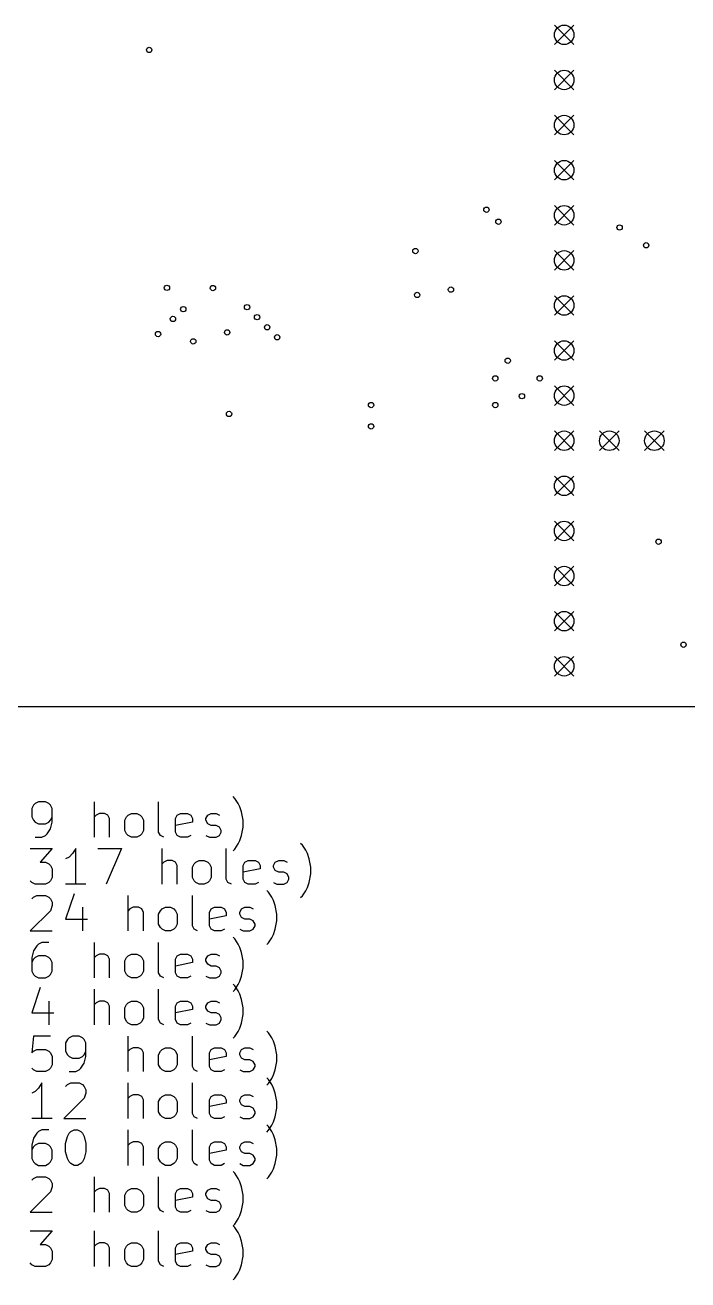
# Model space of a CAD drawing. Extents: x 63 to 213, y -176 to -32.
# Drawn here: x 101 to 138.3, y -175.8 to -105.1 of the extents above; entities that cross this region are included whole.
import ezdxf

# ---------------------------------------------------------------- set-up
doc = ezdxf.new("R2010")
doc.units = 0
doc.layers.add('BLACK', color=7, linetype='CONTINUOUS')

msp = doc.modelspace()

# ---------------------------------------------------------------- linework, layer by layer
at = {"layer": 'BLACK', "linetype": 'CONTINUOUS'}
for p, q in [((130.83, -105.1), (131.93, -106.2)), ((131.93, -105.1), (130.83, -106.2)), ((130.83, -107.64), (131.93, -108.74)), ((131.93, -107.64), (130.83, -108.74)), ((130.83, -110.18), (131.93, -111.28)), ((131.93, -110.18), (130.83, -111.28)), ((130.83, -112.72), (131.93, -113.82)), ((131.93, -112.72), (130.83, -113.82)), ((130.83, -115.26), (131.93, -116.36)), ((131.93, -115.26), (130.83, -116.36)), ((130.83, -117.8), (131.93, -118.9)), ((131.93, -117.8), (130.83, -118.9)), ((130.83, -120.34), (131.93, -121.44)), ((131.93, -120.34), (130.83, -121.44)), ((130.83, -122.88), (131.93, -123.98)), ((131.93, -122.88), (130.83, -123.98)), ((130.83, -125.42), (131.93, -126.52)), ((131.93, -125.42), (130.83, -126.52)), ((130.83, -127.96), (131.93, -129.06)), ((131.93, -127.96), (130.83, -129.06)), ((133.37, -127.96), (134.47, -129.06)), ((134.47, -127.96), (133.37, -129.06)), ((135.91, -127.96), (137.01, -129.06)), ((137.01, -127.96), (135.91, -129.06)), ((130.83, -130.5), (131.93, -131.6)), ((131.93, -130.5), (130.83, -131.6)), ((130.83, -133.04), (131.93, -134.14)), ((131.93, -133.04), (130.83, -134.14)), ((130.83, -135.58), (131.93, -136.68)), ((131.93, -135.58), (130.83, -136.68)), ((130.83, -138.12), (131.93, -139.22)), ((131.93, -138.12), (130.83, -139.22)), ((130.83, -140.66), (131.93, -141.76)), ((131.93, -140.66), (130.83, -141.76)), ((213, -143.5), (65, -143.5)), ((101.487533, -149.030314), (101.392295, -149.22079)), ((101.582771, -148.935076), (101.487533, -149.030314)), ((101.773247, -148.839838), (101.582771, -148.935076)), ((102.1542, -148.839838), (101.773247, -148.839838)), ((102.344676, -148.935076), (102.1542, -148.839838)), ((102.439914, -149.030314), (102.344676, -148.935076)), ((102.535152, -149.22079), (102.439914, -149.030314)), ((104.916105, -150.839838), (104.916105, -148.839838)), ((108.535153, -150.554123), (108.535153, -148.839838)), ((112.820868, -148.649361), (112.72563, -148.554123)), ((113.011344, -148.935076), (112.820868, -148.649361)), ((113.106582, -149.125552), (113.011344, -148.935076)), ((101.392295, -149.22079), (101.392295, -149.69698)), ((101.392295, -149.69698), (101.487533, -149.887457)), ((102.439914, -149.887457), (102.535152, -149.69698)), ((102.535152, -149.982695), (102.535152, -149.22079)), ((105.011343, -149.601742), (104.916105, -149.69698)), ((105.201819, -149.506504), (105.011343, -149.601742)), ((105.487534, -149.506504), (105.201819, -149.506504)), ((105.67801, -149.601742), (105.487534, -149.506504)), ((105.773248, -149.792219), (105.67801, -149.601742)), ((105.773248, -150.839838), (105.773248, -149.792219)), ((106.630391, -149.887457), (106.725629, -149.69698)), ((106.725629, -149.69698), (106.820867, -149.601742)), ((106.820867, -149.601742), (107.011343, -149.506504)), ((107.011343, -149.506504), (107.297058, -149.506504)), ((107.297058, -149.506504), (107.487534, -149.601742)), ((107.487534, -149.601742), (107.582772, -149.69698)), ((107.582772, -149.69698), (107.67801, -149.887457)), ((109.487534, -149.792219), (109.582772, -149.601742)), ((109.487534, -150.554123), (109.487534, -149.792219)), ((109.582772, -149.601742), (109.773248, -149.506504)), ((109.773248, -149.506504), (110.154201, -149.506504)), ((110.154201, -149.506504), (110.344677, -149.601742)), ((110.344677, -149.601742), (110.439915, -149.792219)), ((110.439915, -149.792219), (110.439915, -149.982695)), ((111.20182, -149.792219), (111.297058, -149.601742)), ((111.20182, -149.887457), (111.20182, -149.792219)), ((111.297058, -149.601742), (111.487534, -149.506504)), ((111.487534, -149.506504), (111.773248, -149.506504)), ((111.773248, -149.506504), (111.963725, -149.601742)), ((113.20182, -149.411266), (113.106582, -149.125552)), ((113.297058, -149.887457), (113.20182, -149.411266)), ((101.487533, -149.887457), (101.582771, -149.982695)), ((101.582771, -149.982695), (101.773247, -150.077933)), ((101.773247, -150.077933), (102.1542, -150.077933)), ((102.1542, -150.077933), (102.344676, -149.982695)), ((102.249438, -150.649361), (102.439914, -150.363647)), ((102.344676, -149.982695), (102.439914, -149.887457)), ((102.439914, -150.363647), (102.535152, -149.982695)), ((106.630391, -150.458885), (106.630391, -149.887457)), ((106.725629, -150.649361), (106.630391, -150.458885)), ((107.67801, -150.458885), (107.582772, -150.649361)), ((107.67801, -149.887457), (107.67801, -150.458885)), ((110.439915, -149.982695), (109.487534, -150.173171)), ((111.297058, -150.077933), (111.20182, -149.887457)), ((111.487534, -150.173171), (111.297058, -150.077933)), ((111.773248, -150.173171), (111.487534, -150.173171)), ((111.963725, -150.268409), (111.773248, -150.173171)), ((112.058963, -150.458885), (111.963725, -150.268409)), ((112.058963, -150.554123), (112.058963, -150.458885)), ((113.20182, -150.7446), (113.297058, -150.268409)), ((113.297058, -150.268409), (113.297058, -149.887457)), ((101.582771, -150.839838), (101.963723, -150.839838)), ((101.963723, -150.839838), (102.1542, -150.7446)), ((102.1542, -150.7446), (102.249438, -150.649361)), ((106.820867, -150.7446), (106.725629, -150.649361)), ((107.011343, -150.839838), (106.820867, -150.7446)), ((107.297058, -150.839838), (107.011343, -150.839838)), ((107.487534, -150.7446), (107.297058, -150.839838)), ((107.582772, -150.649361), (107.487534, -150.7446)), ((108.630391, -150.7446), (108.535153, -150.554123)), ((108.820867, -150.839838), (108.630391, -150.7446)), ((109.582772, -150.7446), (109.487534, -150.554123)), ((109.773248, -150.839838), (109.582772, -150.7446)), ((110.154201, -150.839838), (109.773248, -150.839838)), ((110.344677, -150.7446), (110.154201, -150.839838)), ((111.20182, -150.7446), (111.392296, -150.839838)), ((111.392296, -150.839838), (111.773248, -150.839838)), ((111.773248, -150.839838), (111.963725, -150.7446)), ((111.963725, -150.7446), (112.058963, -150.554123)), ((112.820868, -151.506504), (113.011344, -151.22079)), ((113.011344, -151.22079), (113.106582, -151.030314)), ((113.106582, -151.030314), (113.20182, -150.7446)), ((116.630392, -151.289361), (116.535154, -151.194123)), ((101.297057, -151.479838), (102.535152, -151.479838)), ((102.535152, -151.479838), (101.868485, -152.241742)), ((103.678009, -151.765552), (103.487533, -151.956028)), ((103.868485, -151.479838), (103.678009, -151.765552)), ((103.868485, -153.479838), (103.868485, -151.479838)), ((105.106581, -151.479838), (106.439914, -151.479838)), ((106.439914, -151.479838), (105.582771, -153.479838)), ((108.725629, -153.479838), (108.725629, -151.479838)), ((112.344677, -153.194123), (112.344677, -151.479838)), ((112.72563, -151.601742), (112.820868, -151.506504)), ((116.820868, -151.575076), (116.630392, -151.289361)), ((116.916106, -151.765552), (116.820868, -151.575076)), ((117.011344, -152.051266), (116.916106, -151.765552)), ((101.868485, -152.241742), (102.1542, -152.241742)), ((102.1542, -152.241742), (102.344676, -152.33698)), ((102.344676, -152.33698), (102.439914, -152.432219)), ((102.439914, -152.432219), (102.535152, -152.622695)), ((102.535152, -152.622695), (102.535152, -153.098885)), ((103.487533, -151.956028), (103.297057, -152.051266)), ((108.820867, -152.241742), (108.725629, -152.33698)), ((109.011343, -152.146504), (108.820867, -152.241742)), ((109.297058, -152.146504), (109.011343, -152.146504)), ((109.487534, -152.241742), (109.297058, -152.146504)), ((109.582772, -152.432219), (109.487534, -152.241742)), ((109.582772, -153.479838), (109.582772, -152.432219)), ((110.439915, -152.527457), (110.535153, -152.33698)), ((110.439915, -153.098885), (110.439915, -152.527457)), ((110.535153, -152.33698), (110.630391, -152.241742)), ((110.630391, -152.241742), (110.820867, -152.146504)), ((110.820867, -152.146504), (111.106582, -152.146504)), ((111.106582, -152.146504), (111.297058, -152.241742)), ((111.297058, -152.241742), (111.392296, -152.33698)), ((111.392296, -152.33698), (111.487534, -152.527457)), ((111.487534, -152.527457), (111.487534, -153.098885)), ((113.297058, -152.432219), (113.392296, -152.241742)), ((113.297058, -153.194123), (113.297058, -152.432219)), ((114.249439, -152.622695), (113.297058, -152.813171)), ((113.392296, -152.241742), (113.582772, -152.146504)), ((113.582772, -152.146504), (113.963725, -152.146504)), ((113.963725, -152.146504), (114.154201, -152.241742)), ((114.154201, -152.241742), (114.249439, -152.432219)), ((114.249439, -152.432219), (114.249439, -152.622695)), ((115.011344, -152.432219), (115.106582, -152.241742)), ((115.011344, -152.527457), (115.011344, -152.432219)), ((115.106582, -152.717933), (115.011344, -152.527457)), ((115.106582, -152.241742), (115.297058, -152.146504)), ((115.297058, -152.146504), (115.582772, -152.146504)), ((115.582772, -152.146504), (115.773249, -152.241742)), ((117.106582, -152.527457), (117.011344, -152.051266)), ((117.106582, -152.908409), (117.106582, -152.527457)), ((101.392295, -153.3846), (101.297057, -153.289361)), ((102.439914, -153.289361), (102.344676, -153.3846)), ((102.535152, -153.098885), (102.439914, -153.289361)), ((110.535153, -153.289361), (110.439915, -153.098885)), ((110.630391, -153.3846), (110.535153, -153.289361)), ((111.392296, -153.289361), (111.297058, -153.3846)), ((111.487534, -153.098885), (111.392296, -153.289361)), ((112.439915, -153.3846), (112.344677, -153.194123)), ((113.392296, -153.3846), (113.297058, -153.194123)), ((115.297058, -152.813171), (115.106582, -152.717933)), ((115.582772, -152.813171), (115.297058, -152.813171)), ((115.773249, -152.908409), (115.582772, -152.813171)), ((115.868487, -153.098885), (115.773249, -152.908409)), ((115.773249, -153.3846), (115.868487, -153.194123)), ((115.868487, -153.194123), (115.868487, -153.098885)), ((117.011344, -153.3846), (117.106582, -152.908409)), ((101.582771, -153.479838), (101.392295, -153.3846)), ((102.1542, -153.479838), (101.582771, -153.479838)), ((102.344676, -153.3846), (102.1542, -153.479838)), ((104.439914, -153.479838), (103.297057, -153.479838)), ((103.773247, -154.0246), (103.297057, -155.453171)), ((110.820867, -153.479838), (110.630391, -153.3846)), ((111.106582, -153.479838), (110.820867, -153.479838)), ((111.297058, -153.3846), (111.106582, -153.479838)), ((112.630391, -153.479838), (112.439915, -153.3846)), ((113.582772, -153.479838), (113.392296, -153.3846)), ((113.963725, -153.479838), (113.582772, -153.479838)), ((114.154201, -153.3846), (113.963725, -153.479838)), ((114.72563, -153.929361), (114.630392, -153.834123)), ((114.916106, -154.215076), (114.72563, -153.929361)), ((115.011344, -153.3846), (115.20182, -153.479838)), ((115.20182, -153.479838), (115.582772, -153.479838)), ((115.582772, -153.479838), (115.773249, -153.3846)), ((116.630392, -154.146504), (116.820868, -153.86079)), ((116.820868, -153.86079), (116.916106, -153.670314)), ((116.916106, -153.670314), (117.011344, -153.3846)), ((101.392295, -154.310314), (101.487533, -154.215076)), ((101.487533, -154.215076), (101.678009, -154.119838)), ((101.678009, -154.119838), (102.1542, -154.119838)), ((102.1542, -154.119838), (102.344676, -154.215076)), ((102.344676, -154.215076), (102.439914, -154.310314)), ((102.439914, -154.310314), (102.535152, -154.50079)), ((102.535152, -154.691266), (102.439914, -154.97698)), ((102.535152, -154.50079), (102.535152, -154.691266)), ((106.820867, -156.119838), (106.820867, -154.119838)), ((110.439915, -155.834123), (110.439915, -154.119838)), ((115.011344, -154.405552), (114.916106, -154.215076)), ((115.106582, -154.691266), (115.011344, -154.405552)), ((115.20182, -155.167457), (115.106582, -154.691266)), ((116.535154, -154.241742), (116.630392, -154.146504)), ((102.439914, -154.97698), (101.297057, -156.119838)), ((103.297057, -155.453171), (104.535152, -155.453171)), ((104.249438, -154.786504), (104.249438, -156.119838)), ((106.916105, -154.881742), (106.820867, -154.97698)), ((107.106581, -154.786504), (106.916105, -154.881742)), ((107.392296, -154.786504), (107.106581, -154.786504)), ((107.582772, -154.881742), (107.392296, -154.786504)), ((107.67801, -155.072219), (107.582772, -154.881742)), ((107.67801, -156.119838), (107.67801, -155.072219)), ((108.535153, -155.167457), (108.630391, -154.97698)), ((108.535153, -155.738885), (108.535153, -155.167457)), ((108.630391, -154.97698), (108.725629, -154.881742)), ((108.725629, -154.881742), (108.916105, -154.786504)), ((108.916105, -154.786504), (109.20182, -154.786504)), ((109.20182, -154.786504), (109.392296, -154.881742)), ((109.392296, -154.881742), (109.487534, -154.97698)), ((109.487534, -154.97698), (109.582772, -155.167457)), ((109.582772, -155.167457), (109.582772, -155.738885)), ((111.392296, -155.072219), (111.487534, -154.881742)), ((111.392296, -155.834123), (111.392296, -155.072219)), ((112.344677, -155.262695), (111.392296, -155.453171)), ((111.487534, -154.881742), (111.67801, -154.786504)), ((111.67801, -154.786504), (112.058963, -154.786504)), ((112.058963, -154.786504), (112.249439, -154.881742)), ((112.249439, -154.881742), (112.344677, -155.072219)), ((112.344677, -155.072219), (112.344677, -155.262695)), ((113.106582, -155.072219), (113.20182, -154.881742)), ((113.106582, -155.167457), (113.106582, -155.072219)), ((113.20182, -155.357933), (113.106582, -155.167457)), ((113.20182, -154.881742), (113.392296, -154.786504)), ((113.392296, -155.453171), (113.20182, -155.357933)), ((113.392296, -154.786504), (113.67801, -154.786504)), ((113.67801, -155.453171), (113.392296, -155.453171)), ((113.67801, -154.786504), (113.868487, -154.881742)), ((113.868487, -155.548409), (113.67801, -155.453171)), ((115.20182, -155.548409), (115.20182, -155.167457)), ((101.297057, -156.119838), (102.535152, -156.119838)), ((108.630391, -155.929361), (108.535153, -155.738885)), ((108.725629, -156.0246), (108.630391, -155.929361)), ((108.916105, -156.119838), (108.725629, -156.0246)), ((109.20182, -156.119838), (108.916105, -156.119838)), ((109.392296, -156.0246), (109.20182, -156.119838)), ((109.487534, -155.929361), (109.392296, -156.0246)), ((109.582772, -155.738885), (109.487534, -155.929361)), ((110.535153, -156.0246), (110.439915, -155.834123)), ((110.725629, -156.119838), (110.535153, -156.0246)), ((111.487534, -156.0246), (111.392296, -155.834123)), ((111.67801, -156.119838), (111.487534, -156.0246)), ((112.058963, -156.119838), (111.67801, -156.119838)), ((112.249439, -156.0246), (112.058963, -156.119838)), ((113.106582, -156.0246), (113.297058, -156.119838)), ((113.297058, -156.119838), (113.67801, -156.119838)), ((113.67801, -156.119838), (113.868487, -156.0246)), ((113.963725, -155.738885), (113.868487, -155.548409)), ((113.868487, -156.0246), (113.963725, -155.834123)), ((113.963725, -155.834123), (113.963725, -155.738885)), ((115.011344, -156.310314), (115.106582, -156.0246)), ((115.106582, -156.0246), (115.20182, -155.548409)), ((101.773247, -156.855076), (101.678009, -156.950314)), ((101.963723, -156.759838), (101.773247, -156.855076)), ((102.344676, -156.759838), (101.963723, -156.759838)), ((104.916105, -158.759838), (104.916105, -156.759838)), ((108.535153, -158.474123), (108.535153, -156.759838)), ((112.820868, -156.569361), (112.72563, -156.474123)), ((113.011344, -156.855076), (112.820868, -156.569361)), ((113.106582, -157.045552), (113.011344, -156.855076)), ((114.630392, -156.881742), (114.72563, -156.786504)), ((114.72563, -156.786504), (114.916106, -156.50079)), ((114.916106, -156.50079), (115.011344, -156.310314)), ((101.487533, -157.236028), (101.392295, -157.61698)), ((101.678009, -156.950314), (101.487533, -157.236028)), ((101.773247, -157.521742), (101.582771, -157.61698)), ((102.1542, -157.521742), (101.773247, -157.521742)), ((102.344676, -157.61698), (102.1542, -157.521742)), ((105.011343, -157.521742), (104.916105, -157.61698)), ((105.201819, -157.426504), (105.011343, -157.521742)), ((105.487534, -157.426504), (105.201819, -157.426504)), ((105.67801, -157.521742), (105.487534, -157.426504)), ((105.773248, -157.712219), (105.67801, -157.521742)), ((106.725629, -157.61698), (106.820867, -157.521742)), ((106.820867, -157.521742), (107.011343, -157.426504)), ((107.011343, -157.426504), (107.297058, -157.426504)), ((107.297058, -157.426504), (107.487534, -157.521742)), ((107.487534, -157.521742), (107.582772, -157.61698)), ((109.487534, -157.712219), (109.582772, -157.521742)), ((109.582772, -157.521742), (109.773248, -157.426504)), ((109.773248, -157.426504), (110.154201, -157.426504)), ((110.154201, -157.426504), (110.344677, -157.521742)), ((110.344677, -157.521742), (110.439915, -157.712219)), ((111.20182, -157.712219), (111.297058, -157.521742)), ((111.297058, -157.521742), (111.487534, -157.426504)), ((111.487534, -157.426504), (111.773248, -157.426504)), ((111.773248, -157.426504), (111.963725, -157.521742)), ((113.20182, -157.331266), (113.106582, -157.045552)), ((113.297058, -157.807457), (113.20182, -157.331266)), ((101.392295, -157.61698), (101.392295, -158.378885)), ((101.487533, -157.712219), (101.392295, -157.902695)), ((101.582771, -157.61698), (101.487533, -157.712219)), ((102.439914, -157.712219), (102.344676, -157.61698)), ((102.535152, -157.902695), (102.439914, -157.712219)), ((102.535152, -158.378885), (102.535152, -157.902695)), ((105.773248, -158.759838), (105.773248, -157.712219)), ((106.630391, -157.807457), (106.725629, -157.61698)), ((106.630391, -158.378885), (106.630391, -157.807457)), ((107.582772, -157.61698), (107.67801, -157.807457)), ((107.67801, -157.807457), (107.67801, -158.378885)), ((109.487534, -158.474123), (109.487534, -157.712219)), ((110.439915, -157.902695), (109.487534, -158.093171)), ((110.439915, -157.712219), (110.439915, -157.902695)), ((111.20182, -157.807457), (111.20182, -157.712219)), ((111.297058, -157.997933), (111.20182, -157.807457)), ((111.487534, -158.093171), (111.297058, -157.997933)), ((111.773248, -158.093171), (111.487534, -158.093171)), ((111.963725, -158.188409), (111.773248, -158.093171)), ((112.058963, -158.378885), (111.963725, -158.188409)), ((113.20182, -158.6646), (113.297058, -158.188409)), ((113.297058, -158.188409), (113.297058, -157.807457)), ((101.392295, -158.378885), (101.487533, -158.569361)), ((101.487533, -158.569361), (101.582771, -158.6646)), ((101.582771, -158.6646), (101.773247, -158.759838)), ((101.773247, -158.759838), (102.1542, -158.759838)), ((102.1542, -158.759838), (102.344676, -158.6646)), ((102.344676, -158.6646), (102.439914, -158.569361)), ((102.439914, -158.569361), (102.535152, -158.378885)), ((106.725629, -158.569361), (106.630391, -158.378885)), ((106.820867, -158.6646), (106.725629, -158.569361)), ((107.011343, -158.759838), (106.820867, -158.6646)), ((107.297058, -158.759838), (107.011343, -158.759838)), ((107.487534, -158.6646), (107.297058, -158.759838)), ((107.582772, -158.569361), (107.487534, -158.6646)), ((107.67801, -158.378885), (107.582772, -158.569361)), ((108.630391, -158.6646), (108.535153, -158.474123)), ((108.820867, -158.759838), (108.630391, -158.6646)), ((109.582772, -158.6646), (109.487534, -158.474123)), ((109.773248, -158.759838), (109.582772, -158.6646)), ((110.154201, -158.759838), (109.773248, -158.759838)), ((110.344677, -158.6646), (110.154201, -158.759838)), ((111.20182, -158.6646), (111.392296, -158.759838)), ((111.392296, -158.759838), (111.773248, -158.759838)), ((111.773248, -158.759838), (111.963725, -158.6646)), ((111.963725, -158.6646), (112.058963, -158.474123)), ((112.058963, -158.474123), (112.058963, -158.378885)), ((113.011344, -159.14079), (113.106582, -158.950314)), ((113.106582, -158.950314), (113.20182, -158.6646)), ((101.868485, -159.3046), (101.392295, -160.733171)), ((104.916105, -161.399838), (104.916105, -159.399838)), ((108.535153, -161.114123), (108.535153, -159.399838)), ((112.820868, -159.209361), (112.72563, -159.114123)), ((112.72563, -159.521742), (112.820868, -159.426504)), ((112.820868, -159.426504), (113.011344, -159.14079)), ((113.011344, -159.495076), (112.820868, -159.209361)), ((113.106582, -159.685552), (113.011344, -159.495076)), ((113.20182, -159.971266), (113.106582, -159.685552)), ((102.344676, -160.066504), (102.344676, -161.399838)), ((105.011343, -160.161742), (104.916105, -160.25698)), ((105.201819, -160.066504), (105.011343, -160.161742)), ((105.487534, -160.066504), (105.201819, -160.066504)), ((105.67801, -160.161742), (105.487534, -160.066504)), ((105.773248, -160.352219), (105.67801, -160.161742)), ((105.773248, -161.399838), (105.773248, -160.352219)), ((106.630391, -160.447457), (106.725629, -160.25698)), ((106.725629, -160.25698), (106.820867, -160.161742)), ((106.820867, -160.161742), (107.011343, -160.066504)), ((107.011343, -160.066504), (107.297058, -160.066504)), ((107.297058, -160.066504), (107.487534, -160.161742)), ((107.487534, -160.161742), (107.582772, -160.25698)), ((107.582772, -160.25698), (107.67801, -160.447457)), ((109.487534, -160.352219), (109.582772, -160.161742)), ((109.487534, -161.114123), (109.487534, -160.352219)), ((109.582772, -160.161742), (109.773248, -160.066504)), ((109.773248, -160.066504), (110.154201, -160.066504)), ((110.154201, -160.066504), (110.344677, -160.161742)), ((110.344677, -160.161742), (110.439915, -160.352219)), ((110.439915, -160.352219), (110.439915, -160.542695)), ((111.20182, -160.352219), (111.297058, -160.161742)), ((111.20182, -160.447457), (111.20182, -160.352219)), ((111.297058, -160.161742), (111.487534, -160.066504)), ((111.487534, -160.066504), (111.773248, -160.066504)), ((111.773248, -160.066504), (111.963725, -160.161742)), ((113.297058, -160.447457), (113.20182, -159.971266)), ((101.392295, -160.733171), (102.63039, -160.733171)), ((106.630391, -161.018885), (106.630391, -160.447457)), ((106.725629, -161.209361), (106.630391, -161.018885)), ((107.67801, -161.018885), (107.582772, -161.209361)), ((107.67801, -160.447457), (107.67801, -161.018885)), ((108.630391, -161.3046), (108.535153, -161.114123)), ((110.439915, -160.542695), (109.487534, -160.733171)), ((109.582772, -161.3046), (109.487534, -161.114123)), ((111.297058, -160.637933), (111.20182, -160.447457)), ((111.487534, -160.733171), (111.297058, -160.637933)), ((111.773248, -160.733171), (111.487534, -160.733171)), ((111.963725, -160.828409), (111.773248, -160.733171)), ((112.058963, -161.018885), (111.963725, -160.828409)), ((111.963725, -161.3046), (112.058963, -161.114123)), ((112.058963, -161.114123), (112.058963, -161.018885)), ((113.20182, -161.3046), (113.297058, -160.828409)), ((113.297058, -160.828409), (113.297058, -160.447457)), ((106.820867, -161.3046), (106.725629, -161.209361)), ((107.011343, -161.399838), (106.820867, -161.3046)), ((107.297058, -161.399838), (107.011343, -161.399838)), ((107.487534, -161.3046), (107.297058, -161.399838)), ((107.582772, -161.209361), (107.487534, -161.3046)), ((108.820867, -161.399838), (108.630391, -161.3046)), ((109.773248, -161.399838), (109.582772, -161.3046)), ((110.154201, -161.399838), (109.773248, -161.399838)), ((110.344677, -161.3046), (110.154201, -161.399838)), ((111.20182, -161.3046), (111.392296, -161.399838)), ((111.392296, -161.399838), (111.773248, -161.399838)), ((111.773248, -161.399838), (111.963725, -161.3046)), ((112.820868, -162.066504), (113.011344, -161.78079)), ((113.011344, -161.78079), (113.106582, -161.590314)), ((113.106582, -161.590314), (113.20182, -161.3046)), ((114.72563, -161.849361), (114.630392, -161.754123)), ((101.487533, -162.039838), (101.392295, -162.992219)), ((102.439914, -162.039838), (101.487533, -162.039838)), ((103.392295, -162.230314), (103.297057, -162.42079)), ((103.297057, -162.42079), (103.297057, -162.89698)), ((103.487533, -162.135076), (103.392295, -162.230314)), ((103.678009, -162.039838), (103.487533, -162.135076)), ((104.058962, -162.039838), (103.678009, -162.039838)), ((104.249438, -162.135076), (104.058962, -162.039838)), ((104.344676, -162.230314), (104.249438, -162.135076)), ((104.439914, -162.42079), (104.344676, -162.230314)), ((104.439914, -163.182695), (104.439914, -162.42079)), ((106.820867, -164.039838), (106.820867, -162.039838)), ((110.439915, -163.754123), (110.439915, -162.039838)), ((112.72563, -162.161742), (112.820868, -162.066504)), ((114.916106, -162.135076), (114.72563, -161.849361)), ((115.011344, -162.325552), (114.916106, -162.135076)), ((115.106582, -162.611266), (115.011344, -162.325552)), ((101.392295, -162.992219), (101.487533, -162.89698)), ((101.487533, -162.89698), (101.678009, -162.801742)), ((101.678009, -162.801742), (102.1542, -162.801742)), ((102.1542, -162.801742), (102.344676, -162.89698)), ((102.344676, -162.89698), (102.439914, -162.992219)), ((102.439914, -162.992219), (102.535152, -163.182695)), ((102.535152, -163.182695), (102.535152, -163.658885)), ((103.297057, -162.89698), (103.392295, -163.087457)), ((103.392295, -163.087457), (103.487533, -163.182695)), ((103.487533, -163.182695), (103.678009, -163.277933)), ((104.058962, -163.277933), (104.249438, -163.182695)), ((104.249438, -163.182695), (104.344676, -163.087457)), ((104.344676, -163.087457), (104.439914, -162.89698)), ((104.344676, -163.563647), (104.439914, -163.182695)), ((106.916105, -162.801742), (106.820867, -162.89698)), ((107.106581, -162.706504), (106.916105, -162.801742)), ((107.392296, -162.706504), (107.106581, -162.706504)), ((107.582772, -162.801742), (107.392296, -162.706504)), ((107.67801, -162.992219), (107.582772, -162.801742)), ((107.67801, -164.039838), (107.67801, -162.992219)), ((108.535153, -163.087457), (108.630391, -162.89698)), ((108.535153, -163.658885), (108.535153, -163.087457)), ((108.630391, -162.89698), (108.725629, -162.801742)), ((108.725629, -162.801742), (108.916105, -162.706504)), ((108.916105, -162.706504), (109.20182, -162.706504)), ((109.20182, -162.706504), (109.392296, -162.801742)), ((109.392296, -162.801742), (109.487534, -162.89698)), ((109.487534, -162.89698), (109.582772, -163.087457)), ((109.582772, -163.087457), (109.582772, -163.658885)), ((111.392296, -162.992219), (111.487534, -162.801742)), ((111.392296, -163.754123), (111.392296, -162.992219)), ((112.344677, -163.182695), (111.392296, -163.373171)), ((111.487534, -162.801742), (111.67801, -162.706504)), ((111.67801, -162.706504), (112.058963, -162.706504)), ((112.058963, -162.706504), (112.249439, -162.801742)), ((112.249439, -162.801742), (112.344677, -162.992219)), ((112.344677, -162.992219), (112.344677, -163.182695)), ((113.106582, -162.992219), (113.20182, -162.801742)), ((113.106582, -163.087457), (113.106582, -162.992219)), ((113.20182, -163.277933), (113.106582, -163.087457)), ((113.20182, -162.801742), (113.392296, -162.706504)), ((113.392296, -162.706504), (113.67801, -162.706504)), ((113.67801, -162.706504), (113.868487, -162.801742)), ((115.20182, -163.087457), (115.106582, -162.611266)), ((115.20182, -163.468409), (115.20182, -163.087457)), ((101.487533, -163.9446), (101.392295, -163.849361)), ((101.678009, -164.039838), (101.487533, -163.9446)), ((102.344676, -163.9446), (102.1542, -164.039838)), ((102.439914, -163.849361), (102.344676, -163.9446)), ((102.535152, -163.658885), (102.439914, -163.849361)), ((103.678009, -163.277933), (104.058962, -163.277933)), ((103.868485, -164.039838), (104.058962, -163.9446)), ((104.058962, -163.9446), (104.1542, -163.849361)), ((104.1542, -163.849361), (104.344676, -163.563647)), ((108.630391, -163.849361), (108.535153, -163.658885)), ((108.725629, -163.9446), (108.630391, -163.849361)), ((108.916105, -164.039838), (108.725629, -163.9446)), ((109.392296, -163.9446), (109.20182, -164.039838)), ((109.487534, -163.849361), (109.392296, -163.9446)), ((109.582772, -163.658885), (109.487534, -163.849361)), ((110.535153, -163.9446), (110.439915, -163.754123)), ((110.725629, -164.039838), (110.535153, -163.9446)), ((111.487534, -163.9446), (111.392296, -163.754123)), ((111.67801, -164.039838), (111.487534, -163.9446)), ((112.249439, -163.9446), (112.058963, -164.039838)), ((113.106582, -163.9446), (113.297058, -164.039838)), ((113.392296, -163.373171), (113.20182, -163.277933)), ((113.67801, -163.373171), (113.392296, -163.373171)), ((113.868487, -163.468409), (113.67801, -163.373171)), ((113.67801, -164.039838), (113.868487, -163.9446)), ((113.963725, -163.658885), (113.868487, -163.468409)), ((113.868487, -163.9446), (113.963725, -163.754123)), ((113.963725, -163.754123), (113.963725, -163.658885)), ((115.011344, -164.230314), (115.106582, -163.9446)), ((115.106582, -163.9446), (115.20182, -163.468409)), ((102.1542, -164.039838), (101.678009, -164.039838)), ((103.487533, -164.039838), (103.868485, -164.039838)), ((109.20182, -164.039838), (108.916105, -164.039838)), ((112.058963, -164.039838), (111.67801, -164.039838)), ((113.297058, -164.039838), (113.67801, -164.039838)), ((114.72563, -164.489361), (114.630392, -164.394123)), ((114.72563, -164.706504), (114.916106, -164.42079)), ((114.916106, -164.775076), (114.72563, -164.489361)), ((114.916106, -164.42079), (115.011344, -164.230314)), ((101.582771, -165.156028), (101.392295, -165.251266)), ((101.773247, -164.965552), (101.582771, -165.156028)), ((101.963723, -164.679838), (101.773247, -164.965552)), ((101.963723, -166.679838), (101.963723, -164.679838)), ((103.297057, -164.870314), (103.392295, -164.775076)), ((103.392295, -164.775076), (103.582771, -164.679838)), ((103.582771, -164.679838), (104.058962, -164.679838)), ((104.058962, -164.679838), (104.249438, -164.775076)), ((104.249438, -164.775076), (104.344676, -164.870314)), ((104.344676, -164.870314), (104.439914, -165.06079)), ((104.439914, -165.251266), (104.344676, -165.53698)), ((104.439914, -165.06079), (104.439914, -165.251266)), ((106.820867, -166.679838), (106.820867, -164.679838)), ((107.106581, -165.346504), (106.916105, -165.441742)), ((107.392296, -165.346504), (107.106581, -165.346504)), ((107.582772, -165.441742), (107.392296, -165.346504)), ((108.725629, -165.441742), (108.916105, -165.346504)), ((108.916105, -165.346504), (109.20182, -165.346504)), ((109.20182, -165.346504), (109.392296, -165.441742)), ((110.439915, -166.394123), (110.439915, -164.679838)), ((111.487534, -165.441742), (111.67801, -165.346504)), ((111.67801, -165.346504), (112.058963, -165.346504)), ((112.058963, -165.346504), (112.249439, -165.441742)), ((113.20182, -165.441742), (113.392296, -165.346504)), ((113.392296, -165.346504), (113.67801, -165.346504)), ((113.67801, -165.346504), (113.868487, -165.441742)), ((114.630392, -164.801742), (114.72563, -164.706504)), ((115.011344, -164.965552), (114.916106, -164.775076)), ((115.106582, -165.251266), (115.011344, -164.965552)), ((115.20182, -165.727457), (115.106582, -165.251266)), ((104.344676, -165.53698), (103.201819, -166.679838)), ((106.916105, -165.441742), (106.820867, -165.53698)), ((107.67801, -165.632219), (107.582772, -165.441742)), ((107.67801, -166.679838), (107.67801, -165.632219)), ((108.535153, -165.727457), (108.630391, -165.53698)), ((108.535153, -166.298885), (108.535153, -165.727457)), ((108.630391, -165.53698), (108.725629, -165.441742)), ((109.392296, -165.441742), (109.487534, -165.53698)), ((109.487534, -165.53698), (109.582772, -165.727457)), ((109.582772, -165.727457), (109.582772, -166.298885)), ((111.392296, -165.632219), (111.487534, -165.441742)), ((111.392296, -166.394123), (111.392296, -165.632219)), ((112.344677, -165.822695), (111.392296, -166.013171)), ((112.249439, -165.441742), (112.344677, -165.632219)), ((112.344677, -165.632219), (112.344677, -165.822695)), ((113.106582, -165.632219), (113.20182, -165.441742)), ((113.106582, -165.727457), (113.106582, -165.632219)), ((113.20182, -165.917933), (113.106582, -165.727457)), ((113.392296, -166.013171), (113.20182, -165.917933)), ((113.67801, -166.013171), (113.392296, -166.013171)), ((113.868487, -166.108409), (113.67801, -166.013171)), ((115.20182, -166.108409), (115.20182, -165.727457)), ((102.535152, -166.679838), (101.392295, -166.679838)), ((103.201819, -166.679838), (104.439914, -166.679838)), ((108.630391, -166.489361), (108.535153, -166.298885)), ((108.725629, -166.5846), (108.630391, -166.489361)), ((108.916105, -166.679838), (108.725629, -166.5846)), ((109.20182, -166.679838), (108.916105, -166.679838)), ((109.392296, -166.5846), (109.20182, -166.679838)), ((109.487534, -166.489361), (109.392296, -166.5846)), ((109.582772, -166.298885), (109.487534, -166.489361)), ((110.535153, -166.5846), (110.439915, -166.394123)), ((110.725629, -166.679838), (110.535153, -166.5846)), ((111.487534, -166.5846), (111.392296, -166.394123)), ((111.67801, -166.679838), (111.487534, -166.5846)), ((112.058963, -166.679838), (111.67801, -166.679838)), ((112.249439, -166.5846), (112.058963, -166.679838)), ((113.106582, -166.5846), (113.297058, -166.679838)), ((113.297058, -166.679838), (113.67801, -166.679838)), ((113.67801, -166.679838), (113.868487, -166.5846)), ((113.963725, -166.298885), (113.868487, -166.108409)), ((113.868487, -166.5846), (113.963725, -166.394123)), ((113.963725, -166.394123), (113.963725, -166.298885)), ((115.011344, -166.870314), (115.106582, -166.5846)), ((115.106582, -166.5846), (115.20182, -166.108409)), ((101.773247, -167.415076), (101.678009, -167.510314)), ((101.963723, -167.319838), (101.773247, -167.415076)), ((102.344676, -167.319838), (101.963723, -167.319838)), ((103.487533, -167.510314), (103.582771, -167.415076)), ((103.582771, -167.415076), (103.773247, -167.319838)), ((103.773247, -167.319838), (103.963724, -167.319838)), ((103.963724, -167.319838), (104.1542, -167.415076)), ((104.1542, -167.415076), (104.249438, -167.510314)), ((106.820867, -169.319838), (106.820867, -167.319838)), ((110.439915, -169.034123), (110.439915, -167.319838)), ((114.72563, -167.129361), (114.630392, -167.034123)), ((114.630392, -167.441742), (114.72563, -167.346504)), ((114.72563, -167.346504), (114.916106, -167.06079)), ((114.916106, -167.415076), (114.72563, -167.129361)), ((114.916106, -167.06079), (115.011344, -166.870314)), ((115.011344, -167.605552), (114.916106, -167.415076)), ((101.487533, -167.796028), (101.392295, -168.17698)), ((101.392295, -168.17698), (101.392295, -168.938885)), ((101.678009, -167.510314), (101.487533, -167.796028)), ((101.582771, -168.17698), (101.487533, -168.272219)), ((101.773247, -168.081742), (101.582771, -168.17698)), ((102.1542, -168.081742), (101.773247, -168.081742)), ((102.344676, -168.17698), (102.1542, -168.081742)), ((102.439914, -168.272219), (102.344676, -168.17698)), ((103.297057, -168.081742), (103.392295, -167.70079)), ((103.297057, -168.557933), (103.297057, -168.081742)), ((103.392295, -167.70079), (103.487533, -167.510314)), ((104.249438, -167.510314), (104.344676, -167.70079)), ((104.344676, -167.70079), (104.439914, -168.081742)), ((104.439914, -168.081742), (104.439914, -168.557933)), ((106.916105, -168.081742), (106.820867, -168.17698)), ((107.106581, -167.986504), (106.916105, -168.081742)), ((107.392296, -167.986504), (107.106581, -167.986504)), ((107.582772, -168.081742), (107.392296, -167.986504)), ((107.67801, -168.272219), (107.582772, -168.081742)), ((108.535153, -168.367457), (108.630391, -168.17698)), ((108.630391, -168.17698), (108.725629, -168.081742)), ((108.725629, -168.081742), (108.916105, -167.986504)), ((108.916105, -167.986504), (109.20182, -167.986504)), ((109.20182, -167.986504), (109.392296, -168.081742)), ((109.392296, -168.081742), (109.487534, -168.17698)), ((109.487534, -168.17698), (109.582772, -168.367457)), ((111.392296, -168.272219), (111.487534, -168.081742)), ((111.487534, -168.081742), (111.67801, -167.986504)), ((111.67801, -167.986504), (112.058963, -167.986504)), ((112.058963, -167.986504), (112.249439, -168.081742)), ((112.249439, -168.081742), (112.344677, -168.272219)), ((113.106582, -168.272219), (113.20182, -168.081742)), ((113.20182, -168.081742), (113.392296, -167.986504)), ((113.392296, -167.986504), (113.67801, -167.986504)), ((113.67801, -167.986504), (113.868487, -168.081742)), ((115.106582, -167.891266), (115.011344, -167.605552)), ((115.20182, -168.367457), (115.106582, -167.891266)), ((101.487533, -168.272219), (101.392295, -168.462695)), ((102.535152, -168.462695), (102.439914, -168.272219)), ((102.535152, -168.938885), (102.535152, -168.462695)), ((103.392295, -168.938885), (103.297057, -168.557933)), ((104.439914, -168.557933), (104.344676, -168.938885)), ((107.67801, -169.319838), (107.67801, -168.272219)), ((108.535153, -168.938885), (108.535153, -168.367457)), ((109.582772, -168.367457), (109.582772, -168.938885)), ((111.392296, -169.034123), (111.392296, -168.272219)), ((112.344677, -168.462695), (111.392296, -168.653171)), ((112.344677, -168.272219), (112.344677, -168.462695)), ((113.106582, -168.367457), (113.106582, -168.272219)), ((113.20182, -168.557933), (113.106582, -168.367457)), ((113.392296, -168.653171), (113.20182, -168.557933)), ((113.67801, -168.653171), (113.392296, -168.653171)), ((113.868487, -168.748409), (113.67801, -168.653171)), ((113.963725, -168.938885), (113.868487, -168.748409)), ((115.106582, -169.2246), (115.20182, -168.748409)), ((115.20182, -168.748409), (115.20182, -168.367457)), ((101.392295, -168.938885), (101.487533, -169.129361)), ((101.487533, -169.129361), (101.582771, -169.2246)), ((101.582771, -169.2246), (101.773247, -169.319838)), ((101.773247, -169.319838), (102.1542, -169.319838)), ((102.1542, -169.319838), (102.344676, -169.2246)), ((102.344676, -169.2246), (102.439914, -169.129361)), ((102.439914, -169.129361), (102.535152, -168.938885)), ((103.487533, -169.129361), (103.392295, -168.938885)), ((103.582771, -169.2246), (103.487533, -169.129361)), ((103.773247, -169.319838), (103.582771, -169.2246)), ((103.963724, -169.319838), (103.773247, -169.319838)), ((104.1542, -169.2246), (103.963724, -169.319838)), ((104.249438, -169.129361), (104.1542, -169.2246)), ((104.344676, -168.938885), (104.249438, -169.129361)), ((108.630391, -169.129361), (108.535153, -168.938885)), ((108.725629, -169.2246), (108.630391, -169.129361)), ((108.916105, -169.319838), (108.725629, -169.2246)), ((109.20182, -169.319838), (108.916105, -169.319838)), ((109.392296, -169.2246), (109.20182, -169.319838)), ((109.487534, -169.129361), (109.392296, -169.2246)), ((109.582772, -168.938885), (109.487534, -169.129361)), ((110.535153, -169.2246), (110.439915, -169.034123)), ((110.725629, -169.319838), (110.535153, -169.2246)), ((111.487534, -169.2246), (111.392296, -169.034123)), ((111.67801, -169.319838), (111.487534, -169.2246)), ((112.058963, -169.319838), (111.67801, -169.319838)), ((112.249439, -169.2246), (112.058963, -169.319838)), ((113.106582, -169.2246), (113.297058, -169.319838)), ((113.297058, -169.319838), (113.67801, -169.319838)), ((113.67801, -169.319838), (113.868487, -169.2246)), ((113.868487, -169.2246), (113.963725, -169.034123)), ((113.963725, -169.034123), (113.963725, -168.938885)), ((114.916106, -169.70079), (115.011344, -169.510314)), ((115.011344, -169.510314), (115.106582, -169.2246)), ((101.392295, -170.150314), (101.487533, -170.055076)), ((101.487533, -170.055076), (101.678009, -169.959838)), ((101.678009, -169.959838), (102.1542, -169.959838)), ((102.1542, -169.959838), (102.344676, -170.055076)), ((102.344676, -170.055076), (102.439914, -170.150314)), ((102.439914, -170.150314), (102.535152, -170.34079)), ((104.916105, -171.959838), (104.916105, -169.959838)), ((108.535153, -171.674123), (108.535153, -169.959838)), ((112.820868, -169.769361), (112.72563, -169.674123)), ((113.011344, -170.055076), (112.820868, -169.769361)), ((113.106582, -170.245552), (113.011344, -170.055076)), ((113.20182, -170.531266), (113.106582, -170.245552)), ((114.630392, -170.081742), (114.72563, -169.986504)), ((114.72563, -169.986504), (114.916106, -169.70079)), ((102.439914, -170.81698), (101.297057, -171.959838)), ((102.535152, -170.531266), (102.439914, -170.81698)), ((102.535152, -170.34079), (102.535152, -170.531266)), ((105.011343, -170.721742), (104.916105, -170.81698)), ((105.201819, -170.626504), (105.011343, -170.721742)), ((105.487534, -170.626504), (105.201819, -170.626504)), ((105.67801, -170.721742), (105.487534, -170.626504)), ((105.773248, -170.912219), (105.67801, -170.721742)), ((105.773248, -171.959838), (105.773248, -170.912219)), ((106.630391, -171.007457), (106.725629, -170.81698)), ((106.630391, -171.578885), (106.630391, -171.007457)), ((106.725629, -170.81698), (106.820867, -170.721742)), ((106.820867, -170.721742), (107.011343, -170.626504)), ((107.011343, -170.626504), (107.297058, -170.626504)), ((107.297058, -170.626504), (107.487534, -170.721742)), ((107.487534, -170.721742), (107.582772, -170.81698)), ((107.582772, -170.81698), (107.67801, -171.007457)), ((107.67801, -171.007457), (107.67801, -171.578885)), ((109.487534, -170.912219), (109.582772, -170.721742)), ((109.487534, -171.674123), (109.487534, -170.912219)), ((109.582772, -170.721742), (109.773248, -170.626504)), ((109.773248, -170.626504), (110.154201, -170.626504)), ((110.154201, -170.626504), (110.344677, -170.721742)), ((110.344677, -170.721742), (110.439915, -170.912219)), ((110.439915, -170.912219), (110.439915, -171.102695)), ((111.20182, -170.912219), (111.297058, -170.721742)), ((111.20182, -171.007457), (111.20182, -170.912219)), ((111.297058, -171.197933), (111.20182, -171.007457)), ((111.297058, -170.721742), (111.487534, -170.626504)), ((111.487534, -170.626504), (111.773248, -170.626504)), ((111.773248, -170.626504), (111.963725, -170.721742)), ((113.297058, -171.007457), (113.20182, -170.531266)), ((113.297058, -171.388409), (113.297058, -171.007457)), ((106.725629, -171.769361), (106.630391, -171.578885)), ((107.67801, -171.578885), (107.582772, -171.769361)), ((108.630391, -171.8646), (108.535153, -171.674123)), ((110.439915, -171.102695), (109.487534, -171.293171)), ((109.582772, -171.8646), (109.487534, -171.674123)), ((111.487534, -171.293171), (111.297058, -171.197933)), ((111.773248, -171.293171), (111.487534, -171.293171)), ((111.963725, -171.388409), (111.773248, -171.293171)), ((112.058963, -171.578885), (111.963725, -171.388409)), ((111.963725, -171.8646), (112.058963, -171.674123)), ((112.058963, -171.674123), (112.058963, -171.578885)), ((113.20182, -171.8646), (113.297058, -171.388409)), ((101.297057, -171.959838), (102.535152, -171.959838)), ((106.820867, -171.8646), (106.725629, -171.769361)), ((107.011343, -171.959838), (106.820867, -171.8646)), ((107.297058, -171.959838), (107.011343, -171.959838)), ((107.487534, -171.8646), (107.297058, -171.959838)), ((107.582772, -171.769361), (107.487534, -171.8646)), ((108.820867, -171.959838), (108.630391, -171.8646)), ((109.773248, -171.959838), (109.582772, -171.8646)), ((110.154201, -171.959838), (109.773248, -171.959838)), ((110.344677, -171.8646), (110.154201, -171.959838)), ((111.20182, -171.8646), (111.392296, -171.959838)), ((111.392296, -171.959838), (111.773248, -171.959838)), ((111.773248, -171.959838), (111.963725, -171.8646)), ((112.820868, -172.626504), (113.011344, -172.34079)), ((113.011344, -172.34079), (113.106582, -172.150314)), ((113.106582, -172.150314), (113.20182, -171.8646)), ((101.297057, -173.009838), (102.535152, -173.009838)), ((102.535152, -173.009838), (101.868485, -173.771742)), ((104.916105, -175.009838), (104.916105, -173.009838)), ((108.535153, -174.724123), (108.535153, -173.009838)), ((112.72563, -172.721742), (112.820868, -172.626504)), ((112.820868, -172.819361), (112.72563, -172.724123)), ((113.011344, -173.105076), (112.820868, -172.819361)), ((113.106582, -173.295552), (113.011344, -173.105076)), ((101.868485, -173.771742), (102.1542, -173.771742)), ((102.1542, -173.771742), (102.344676, -173.86698)), ((105.011343, -173.771742), (104.916105, -173.86698)), ((105.201819, -173.676504), (105.011343, -173.771742)), ((105.487534, -173.676504), (105.201819, -173.676504)), ((105.67801, -173.771742), (105.487534, -173.676504)), ((105.773248, -173.962219), (105.67801, -173.771742)), ((106.725629, -173.86698), (106.820867, -173.771742)), ((106.820867, -173.771742), (107.011343, -173.676504)), ((107.011343, -173.676504), (107.297058, -173.676504)), ((107.297058, -173.676504), (107.487534, -173.771742)), ((107.487534, -173.771742), (107.582772, -173.86698)), ((109.487534, -173.962219), (109.582772, -173.771742)), ((109.582772, -173.771742), (109.773248, -173.676504)), ((109.773248, -173.676504), (110.154201, -173.676504)), ((110.154201, -173.676504), (110.344677, -173.771742)), ((110.344677, -173.771742), (110.439915, -173.962219)), ((111.20182, -173.962219), (111.297058, -173.771742)), ((111.297058, -173.771742), (111.487534, -173.676504)), ((111.487534, -173.676504), (111.773248, -173.676504)), ((111.773248, -173.676504), (111.963725, -173.771742)), ((113.20182, -173.581266), (113.106582, -173.295552)), ((113.297058, -174.057457), (113.20182, -173.581266)), ((102.344676, -173.86698), (102.439914, -173.962219)), ((102.439914, -173.962219), (102.535152, -174.152695)), ((102.535152, -174.152695), (102.535152, -174.628885)), ((105.773248, -175.009838), (105.773248, -173.962219)), ((106.630391, -174.057457), (106.725629, -173.86698)), ((106.630391, -174.628885), (106.630391, -174.057457)), ((107.582772, -173.86698), (107.67801, -174.057457)), ((107.67801, -174.057457), (107.67801, -174.628885)), ((109.487534, -174.724123), (109.487534, -173.962219)), ((110.439915, -174.152695), (109.487534, -174.343171)), ((110.439915, -173.962219), (110.439915, -174.152695)), ((111.20182, -174.057457), (111.20182, -173.962219)), ((111.297058, -174.247933), (111.20182, -174.057457)), ((111.487534, -174.343171), (111.297058, -174.247933)), ((111.773248, -174.343171), (111.487534, -174.343171)), ((111.963725, -174.438409), (111.773248, -174.343171)), ((112.058963, -174.628885), (111.963725, -174.438409)), ((113.20182, -174.9146), (113.297058, -174.438409)), ((113.297058, -174.438409), (113.297058, -174.057457)), ((101.392295, -174.9146), (101.297057, -174.819361)), ((101.582771, -175.009838), (101.392295, -174.9146)), ((102.1542, -175.009838), (101.582771, -175.009838)), ((102.344676, -174.9146), (102.1542, -175.009838)), ((102.439914, -174.819361), (102.344676, -174.9146)), ((102.535152, -174.628885), (102.439914, -174.819361)), ((106.725629, -174.819361), (106.630391, -174.628885)), ((106.820867, -174.9146), (106.725629, -174.819361)), ((107.011343, -175.009838), (106.820867, -174.9146)), ((107.297058, -175.009838), (107.011343, -175.009838)), ((107.487534, -174.9146), (107.297058, -175.009838)), ((107.582772, -174.819361), (107.487534, -174.9146)), ((107.67801, -174.628885), (107.582772, -174.819361)), ((108.630391, -174.9146), (108.535153, -174.724123)), ((108.820867, -175.009838), (108.630391, -174.9146)), ((109.582772, -174.9146), (109.487534, -174.724123)), ((109.773248, -175.009838), (109.582772, -174.9146)), ((110.154201, -175.009838), (109.773248, -175.009838)), ((110.344677, -174.9146), (110.154201, -175.009838)), ((111.20182, -174.9146), (111.392296, -175.009838)), ((111.392296, -175.009838), (111.773248, -175.009838)), ((111.773248, -175.009838), (111.963725, -174.9146)), ((111.963725, -174.9146), (112.058963, -174.724123)), ((112.058963, -174.724123), (112.058963, -174.628885)), ((113.011344, -175.39079), (113.106582, -175.200314)), ((113.106582, -175.200314), (113.20182, -174.9146)), ((112.72563, -175.771742), (112.820868, -175.676504)), ((112.820868, -175.676504), (113.011344, -175.39079))]:
    msp.add_line(p, q, dxfattribs=at)
at = {"layer": 'BLACK'}
for centre, radius in [((131.38, -105.65), 0.55), ((108, -106.5), 0.15), ((131.38, -108.19), 0.55), ((131.38, -110.73), 0.55), ((131.38, -113.27), 0.55), ((127, -115.5), 0.15), ((131.38, -115.81), 0.55), ((127.675735, -116.175735), 0.15), ((134.5, -116.5), 0.15), ((123, -117.824), 0.15), ((131.38, -118.35), 0.55), ((136, -117.5), 0.15), ((109, -119.9), 0.15), ((111.59045, -119.90955), 0.15), ((125, -120), 0.15), ((113.514715, -120.985285), 0.15), ((123.1, -120.3), 0.15), ((131.38, -120.89), 0.55), ((109.342374, -121.648416), 0.15), ((109.92482, -121.1), 0.15), ((114.080402, -121.550972), 0.15), ((112.39242, -122.40858), 0.15), ((114.646089, -122.11666), 0.15), ((108.5, -122.5), 0.15), ((110.482727, -122.9125), 0.15), ((115.211776, -122.682347), 0.15), ((131.38, -123.43), 0.55), ((128.201, -124), 0.15), ((127.5, -125), 0.15), ((130, -125), 0.15), ((131.38, -125.97), 0.55), ((120.5, -126.501), 0.15), ((127.5, -126.5), 0.15), ((129, -126), 0.15), ((112.5, -127), 0.15), ((120.5, -127.701), 0.15), ((131.38, -128.51), 0.55), ((133.92, -128.51), 0.55), ((136.46, -128.51), 0.55), ((131.38, -131.05), 0.55), ((131.38, -133.59), 0.55), ((136.7, -134.2), 0.15), ((131.38, -136.13), 0.55), ((131.38, -138.67), 0.55), ((138.1, -140), 0.15), ((131.38, -141.21), 0.55)]:
    msp.add_circle(centre, radius, dxfattribs=at)

doc.saveas('drawing.dxf')
